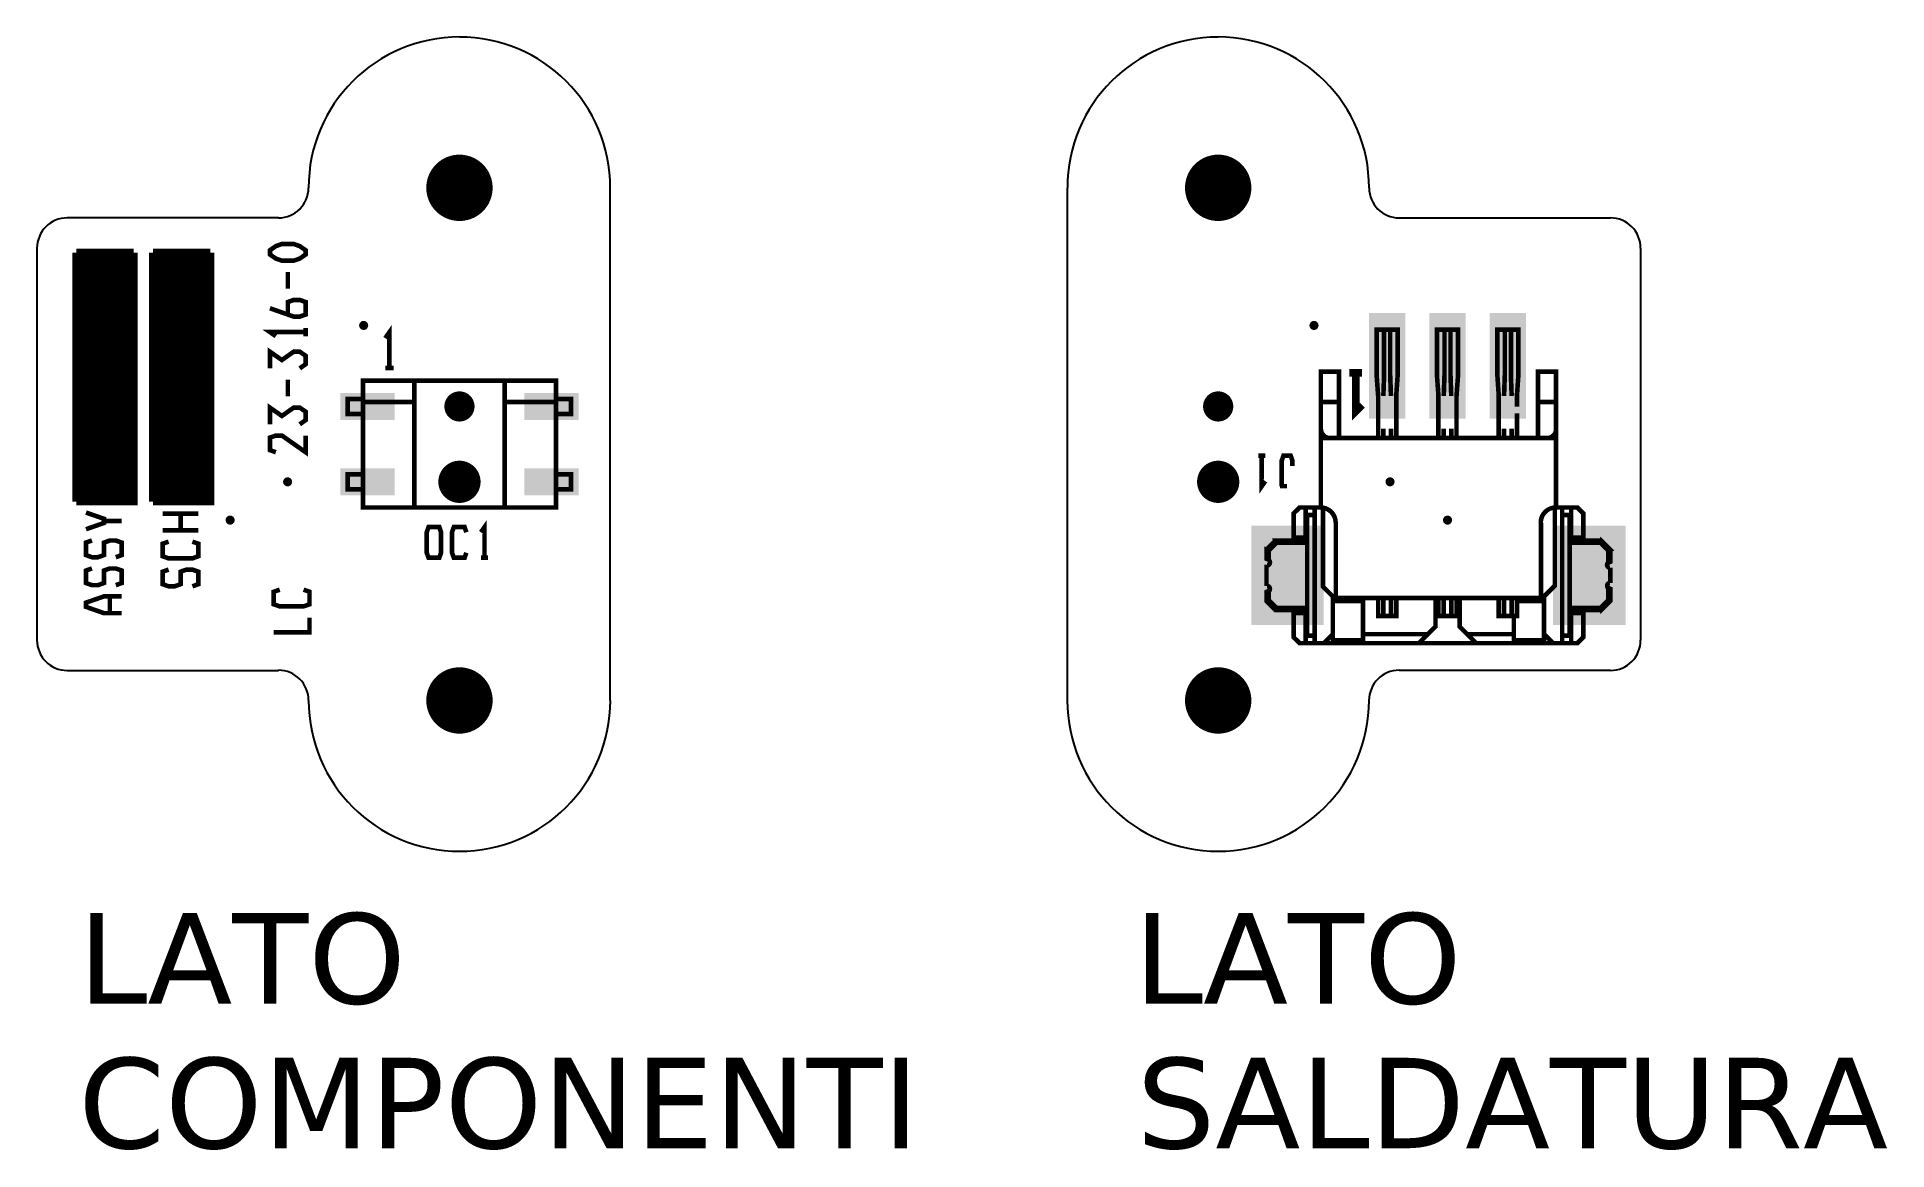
# Model space of a CAD drawing. Extents: x -25.2 to 36.1, y 43.2 to 80.1.
import ezdxf

# ---------------------------------------------------------------- set-up
doc = ezdxf.new("R2010")
doc.units = 0
doc.header["$MEASUREMENT"] = 0
doc.layers.get('0').update_dxf_attribs({"linetype": 'CONTINUOUS'})
for name, color, linetype in [('22-316-0_DRD', 7, 'CONTINUOUS'), ('22-316-0_SMB', 253, 'CONTINUOUS'), ('22-316-0_SMT', 253, 'CONTINUOUS'), ('22-316-0_SSB', 1, 'CONTINUOUS'), ('22-316-0_SST', 1, 'CONTINUOUS'), ('THRUHOLE_NPT', 11, 'CONTINUOUS'), ('THRUHOLE_TAP', 13, 'CONTINUOUS')]:
    doc.layers.add(name, color=color, linetype=linetype)
doc.styles.get("Standard").update_dxf_attribs({"font": 'verdana.ttf', "height": 3})

# ---------------------------------------------------------------- blocks, each defined once
blk = doc.blocks.new('RECTANGLE_2')
blk.add_solid([(0.90043, 0.44958), (0.90043, -0.44958), (-0.90043, 0.44958), (-0.90043, -0.44958)])
blk = doc.blocks.new('ROUND_4')
at = {"const_width": 0.50038}
blk.add_lwpolyline([(-0.25019, 0, 1), (0.25019, 0, 1)], format="xyb", close=True, dxfattribs=at)
blk = doc.blocks.new('ROUND_3')
at = {"const_width": 0.69977}
blk.add_lwpolyline([(-0.349884, 0, 1), (0.349884, 0, 1)], format="xyb", close=True, dxfattribs=at)
blk = doc.blocks.new('ROUND_1')
at = {"const_width": 1.09982}
blk.add_lwpolyline([(-0.54991, 0, 1), (0.54991, 0, 1)], format="xyb", close=True, dxfattribs=at)
blk = doc.blocks.new('ROUND_11')
at = {"const_width": 0.14986}
blk.add_lwpolyline([(-0.07493, 0, 1), (0.07493, 0, 1)], format="xyb", close=True, dxfattribs=at)
blk = doc.blocks.new('RECTANGLE_8')
blk.add_solid([(1.20015, 1.64973), (1.20015, -1.64973), (-1.20015, 1.64973), (-1.20015, -1.64973)])
blk = doc.blocks.new('RECTANGLE_9')
blk.add_solid([(0.59944, 1.75006), (0.59944, -1.75006), (-0.59944, 1.75006), (-0.59944, -1.75006)])

msp = doc.modelspace()

# ---------------------------------------------------------------- linework, layer by layer
at = {"layer": '22-316-0_DRD'}
for p, q in [((-6.225, 58.088), (-6.225, 75.086)), ((8.923, 58.088), (8.923, 75.086)), ((-17.223, 74.088), (-24.223, 74.088)), ((19.921, 74.088), (26.922, 74.088)), ((-25.224, 73.087), (-25.224, 60.087)), ((27.922, 73.087), (27.922, 60.087)), ((-24.223, 59.087), (-17.223, 59.087)), ((26.922, 59.087), (19.921, 59.087))]:
    msp.add_line(p, q, dxfattribs=at)
for centre, radius, start, end in [((-11.223, 75.086), 5.001, 90, 180), ((-11.223, 75.086), 4.999, 360, 90), ((13.922, 75.086), 4.999, 90, 180), ((13.922, 75.086), 5.001, 360, 90), ((-17.223, 75.086), 0.998, 270, 0), ((19.921, 75.086), 0.998, 180, 270), ((-24.223, 73.087), 1.001, 90, 180), ((26.922, 73.087), 1.001, 360, 90), ((-24.223, 60.087), 1.001, 180, 270), ((26.922, 60.087), 1.001, 270, 0), ((-17.223, 58.088), 1.001, 360, 90), ((19.921, 58.088), 1.001, 90, 180), ((-11.223, 58.088), 4.999, 180, 270), ((-11.223, 58.088), 5.001, 270, 0), ((13.922, 58.088), 5.001, 180, 270), ((13.922, 58.088), 4.999, 270, 0)]:
    msp.add_arc(centre, radius, start, end, dxfattribs=at)
at = {"layer": '22-316-0_SSB'}
for points, const_width in [([(19.396, 68.187), (19.421, 68.886), (19.421, 70.387), (19.172, 70.387), (19.172, 68.886), (19.223, 68.187), (19.223, 67.611), (19.223, 67.362), (19.223, 66.788)], 0.152), ([(19.421, 70.387), (19.622, 70.387)], 0.152), ([(19.822, 67.392), (19.822, 68.187), (19.871, 68.886), (19.871, 70.387), (19.622, 70.387), (19.622, 68.886), (19.647, 68.187)], 0.152), ([(21.397, 68.187), (21.422, 68.886), (21.422, 70.387), (21.171, 70.387), (21.171, 68.886), (21.222, 68.187), (21.222, 67.611), (21.222, 67.362), (21.222, 66.788)], 0.152), ([(21.422, 70.387), (21.621, 70.387)], 0.152), ([(21.646, 68.187), (21.621, 68.886), (21.621, 70.387), (21.872, 70.387), (21.872, 68.886), (21.821, 68.187), (21.821, 67.469)], 0.152), ([(23.396, 68.187), (23.421, 68.886), (23.421, 70.387), (23.173, 70.387), (23.173, 68.886), (23.221, 68.187), (23.221, 67.611), (23.221, 67.362), (23.221, 66.788)], 0.152), ([(23.421, 70.387), (23.622, 70.387)], 0.152), ([(23.648, 68.187), (23.622, 68.886), (23.622, 70.387), (23.871, 70.387), (23.871, 68.886), (23.823, 68.187), (23.823, 67.827)], 0.152), ([(17.323, 67.987), (17.922, 67.987), (17.922, 68.988), (17.323, 68.988), (17.323, 67.987), (17.323, 66.788), (18.222, 66.788), (19.223, 66.788), (19.82, 66.788), (21.224, 66.788), (21.821, 66.788), (23.223, 66.788), (23.82, 66.788), (24.222, 66.788), (25.121, 66.788)], 0.152), ([(18.265, 68.947), (18.689, 68.947)], 0.254), ([(18.479, 68.947), (18.479, 67.677), (18.689, 67.888)], 0.254), ([(25.121, 67.987), (24.521, 67.987), (24.521, 68.988), (25.121, 68.988), (25.121, 67.987), (25.121, 66.788), (25.121, 64.487), (25.321, 64.487), (25.321, 64.238), (25.573, 64.238), (25.573, 63.788), (25.573, 63.387), (25.573, 61.088), (25.573, 60.687), (25.573, 60.237), (25.321, 60.237), (25.321, 59.988), (25.621, 59.988), (25.822, 59.988), (26.022, 60.186), (26.022, 60.987), (25.621, 60.987), (25.621, 60.687), (25.621, 59.988)], 0.152), ([(17.922, 67.987), (17.922, 66.783)], 0.152), ([(24.521, 67.987), (24.521, 66.783)], 0.152), ([(19.822, 66.788), (19.822, 67.362), (19.822, 67.611)], 0.152), ([(21.821, 66.788), (21.821, 67.362), (21.821, 67.611)], 0.152), ([(23.823, 66.788), (23.823, 67.362), (23.823, 67.611)], 0.152), ([(17.122, 64.487), (17.323, 64.487), (17.323, 66.788)], 0.152), ([(19.396, 66.788), (19.396, 67.1)], 0.152), ([(19.647, 66.788), (19.647, 67.1)], 0.152), ([(21.397, 66.788), (21.397, 67.1)], 0.152), ([(21.646, 66.788), (21.646, 67.1)], 0.152), ([(23.396, 66.788), (23.396, 67.1)], 0.152), ([(23.648, 66.788), (23.648, 67.1)], 0.152), ([(15.248, 66.209), (15.484, 66.209)], 0.152), ([(15.367, 66.209), (15.367, 65.193), (15.484, 65.36)], 0.152), ([(16.383, 65.868), (16.383, 66.039), (16.322, 66.209), (16.086, 66.209), (16.028, 66.039), (16.028, 65.193)], 0.152), ([(15.967, 65.193), (16.205, 65.193)], 0.152), ([(16.823, 64.487), (16.823, 63.788), (16.823, 63.488), (16.421, 63.488), (16.421, 64.289), (16.622, 64.487), (16.823, 64.487), (17.122, 64.487), (17.122, 64.238), (16.871, 64.238), (16.871, 63.788), (16.871, 63.387), (16.871, 61.088), (16.673, 61.088), (15.822, 61.088), (15.522, 61.388), (15.522, 61.688), (15.591, 61.716), (15.591, 61.416), (15.85, 61.157), (15.822, 61.088)], 0.152), ([(17.722, 61.538), (17.392, 61.868), (17.392, 64.446)], 0.152), ([(24.722, 61.538), (25.078, 61.893), (25.078, 64.471)], 0.152), ([(25.621, 64.487), (25.321, 64.487)], 0.152), ([(25.621, 63.788), (25.621, 64.487), (25.822, 64.487), (26.022, 64.289), (26.022, 63.488), (25.621, 63.488), (25.621, 63.788), (25.573, 63.788)], 0.152), ([(16.823, 63.788), (16.871, 63.788)], 0.152), ([(17.122, 64.238), (17.122, 60.237), (16.871, 60.237), (16.871, 60.687), (16.871, 61.088)], 0.152), ([(17.821, 63.986), (17.821, 61.538), (17.821, 61.487), (18.722, 61.487), (23.82, 61.487), (23.823, 61.487), (23.823, 61.388), (23.823, 60.888), (23.648, 60.888), (23.648, 61.487)], 0.152), ([(23.82, 61.487), (24.623, 61.487), (24.623, 61.538), (24.623, 63.986)], 0.152), ([(25.321, 60.237), (25.321, 64.238)], 0.152), ([(15.822, 63.387), (15.522, 63.087)], 0.152), ([(15.85, 63.318), (15.591, 63.059), (15.522, 63.087), (15.522, 62.787), (15.591, 62.759), (15.591, 63.059)], 0.152), ([(16.871, 63.318), (16.673, 63.318), (15.85, 63.318), (15.822, 63.387), (16.673, 63.387), (16.871, 63.387)], 0.152), ([(26.622, 63.387), (25.771, 63.387), (25.57, 63.387)], 0.152), ([(26.922, 63.087), (26.922, 62.688), (26.853, 62.658), (26.853, 63.059), (26.922, 63.087), (26.622, 63.387), (26.594, 63.318), (25.771, 63.318), (25.573, 63.318)], 0.152), ([(26.594, 63.318), (26.853, 63.059)], 0.152), ([(15.522, 61.888), (15.522, 62.587)], 0.152), ([(26.922, 62.488), (26.922, 61.987)], 0.152), ([(26.922, 61.388), (26.853, 61.416), (26.853, 61.817), (26.922, 61.787), (26.922, 61.388), (26.622, 61.088), (26.594, 61.157), (25.771, 61.157), (25.573, 61.157)], 0.152), ([(15.591, 61.416), (15.522, 61.388)], 0.152), ([(17.821, 61.538), (17.722, 61.538), (17.722, 61.388), (17.722, 60.288), (17.722, 60.087), (18.722, 60.087), (18.722, 60.288), (20.871, 60.288), (20.572, 59.988), (17.422, 59.988), (17.722, 60.288)], 0.152), ([(17.722, 61.388), (18.722, 61.388), (18.722, 61.487)], 0.152), ([(18.722, 61.388), (18.722, 60.288)], 0.152), ([(19.396, 61.487), (19.396, 60.888), (19.223, 60.888), (19.223, 61.487)], 0.152), ([(19.647, 61.487), (19.647, 60.888), (19.822, 60.888), (19.822, 61.487)], 0.152), ([(20.871, 60.288), (21.123, 60.537), (21.123, 61.487)], 0.152), ([(21.397, 61.487), (21.397, 60.888), (21.222, 60.888), (21.222, 61.487)], 0.152), ([(21.646, 61.487), (21.646, 60.888), (21.821, 60.888), (21.821, 61.487)], 0.152), ([(22.172, 60.288), (21.923, 60.537), (21.923, 61.487)], 0.152), ([(23.396, 61.487), (23.396, 60.888), (23.221, 60.888), (23.221, 61.487)], 0.152), ([(23.82, 61.388), (24.722, 61.388)], 0.152), ([(24.623, 61.538), (24.722, 61.538), (24.722, 61.388), (24.722, 60.288)], 0.152), ([(26.594, 61.157), (26.853, 61.416)], 0.152), ([(16.871, 61.157), (16.673, 61.157), (15.85, 61.157)], 0.152), ([(16.823, 59.988), (16.622, 59.988), (16.421, 60.186), (16.421, 60.987), (16.823, 60.987), (16.823, 60.687), (16.823, 59.988), (17.122, 59.988), (17.122, 60.237)], 0.152), ([(16.871, 60.687), (16.823, 60.687)], 0.152), ([(19.647, 60.888), (19.396, 60.888)], 0.152), ([(21.646, 60.888), (21.397, 60.888)], 0.152), ([(23.648, 60.888), (23.396, 60.888)], 0.152), ([(23.721, 60.888), (23.721, 60.288)], 0.152), ([(26.622, 61.088), (25.771, 61.088), (25.57, 61.088)], 0.152), ([(25.621, 60.687), (25.573, 60.687)], 0.152), ([(24.722, 60.087), (23.721, 60.087), (23.721, 60.288), (22.172, 60.288), (22.472, 59.988), (25.022, 59.988), (24.722, 60.288), (24.722, 60.087)], 0.152), ([(17.422, 59.988), (17.122, 59.988)], 0.152), ([(20.572, 59.988), (22.472, 59.988)], 0.152), ([(25.321, 59.988), (25.022, 59.988)], 0.152)]:
    msp.add_lwpolyline(points, dxfattribs=dict(at, const_width=const_width))
at = {"layer": '22-316-0_SSB', "const_width": 0.152}
for points in [[(17.628, 66.788, -0.414214), (17.328, 67.088)], [(25.121, 67.088, -0.414214), (24.821, 66.788)], [(17.313, 64.487, -0.414214), (17.813, 63.986)], [(24.613, 63.986, -0.414214), (25.113, 64.487)], [(15.636, 62.663, -0.414214), (15.537, 62.564)], [(15.608, 62.734, -0.198912), (15.638, 62.663)], [(26.911, 62.485, -0.414214), (26.81, 62.587)], [(26.812, 62.587, -0.203644), (26.843, 62.658)], [(15.537, 61.886, -0.414214), (15.636, 61.787)], [(26.812, 61.888, -0.414214), (26.911, 61.987)], [(26.843, 61.817, -0.203642), (26.813, 61.888)], [(15.636, 61.787, -0.198912), (15.607, 61.717)]]:
    msp.add_lwpolyline(points, format="xyb", dxfattribs=at)
at = {"layer": '22-316-0_SST'}
for points, const_width in [([(-23.923, 72.937), (-23.923, 64.682)], 0.254), ([(-22.018, 72.937), (-23.923, 72.937)], 0.254), ([(-22.018, 72.937), (-22.018, 64.682), (-23.923, 64.682)], 0.254), ([(-23.822, 72.937), (-23.822, 64.682)], 0.254), ([(-23.593, 72.937), (-23.593, 64.682)], 0.254), ([(-23.365, 72.937), (-23.365, 64.682)], 0.254), ([(-23.136, 72.937), (-23.136, 64.682)], 0.254), ([(-22.907, 72.937), (-22.907, 64.682)], 0.254), ([(-22.679, 72.937), (-22.679, 64.682)], 0.254), ([(-22.45, 72.937), (-22.45, 64.682)], 0.254), ([(-22.222, 72.937), (-22.222, 64.682)], 0.254), ([(-21.383, 72.937), (-21.383, 64.682)], 0.254), ([(-19.478, 72.937), (-21.383, 72.937)], 0.254), ([(-19.478, 72.937), (-19.478, 64.682), (-21.383, 64.682)], 0.254), ([(-21.282, 72.937), (-21.282, 64.682)], 0.254), ([(-21.053, 72.937), (-21.053, 64.682)], 0.254), ([(-20.825, 72.937), (-20.825, 64.682)], 0.254), ([(-20.596, 72.937), (-20.596, 64.682)], 0.254), ([(-20.367, 72.937), (-20.367, 64.682)], 0.254), ([(-20.139, 72.937), (-20.139, 64.682)], 0.254), ([(-19.91, 72.937), (-19.91, 64.682)], 0.254), ([(-19.682, 72.937), (-19.682, 64.682)], 0.254), ([(-16.319, 72.876), (-16.517, 72.739), (-16.715, 72.671), (-17.108, 72.671), (-17.307, 72.739), (-17.505, 72.876), (-17.505, 73.016), (-17.307, 73.153), (-17.108, 73.224), (-16.715, 73.224), (-16.517, 73.153), (-16.319, 73.016), (-16.319, 72.876)], 0.152), ([(-22.018, 72.785), (-23.923, 72.785)], 0.254), ([(-22.018, 72.556), (-23.923, 72.556)], 0.254), ([(-22.018, 72.328), (-23.923, 72.328)], 0.254), ([(-19.478, 72.785), (-21.383, 72.785)], 0.254), ([(-19.478, 72.556), (-21.383, 72.556)], 0.254), ([(-19.478, 72.328), (-21.383, 72.328)], 0.254), ([(-16.91, 72.297), (-16.91, 71.743)], 0.152), ([(-22.018, 72.099), (-23.923, 72.099)], 0.254), ([(-22.018, 71.87), (-23.923, 71.87)], 0.254), ([(-22.018, 71.642), (-23.923, 71.642)], 0.254), ([(-19.478, 72.099), (-21.383, 72.099)], 0.254), ([(-19.478, 71.87), (-21.383, 71.87)], 0.254), ([(-19.478, 71.642), (-21.383, 71.642)], 0.254), ([(-22.018, 71.413), (-23.923, 71.413)], 0.254), ([(-22.018, 71.185), (-23.923, 71.185)], 0.254), ([(-19.478, 71.413), (-21.383, 71.413)], 0.254), ([(-19.478, 71.185), (-21.383, 71.185)], 0.254), ([(-16.91, 70.885), (-16.91, 71.299), (-16.715, 71.37), (-16.517, 71.37), (-16.319, 71.299), (-16.319, 70.885), (-16.517, 70.816), (-16.715, 70.816), (-17.505, 71.093)], 0.152), ([(-22.018, 70.956), (-23.923, 70.956)], 0.254), ([(-22.018, 70.727), (-23.923, 70.727)], 0.254), ([(-22.018, 70.499), (-23.923, 70.499)], 0.254), ([(-19.478, 70.956), (-21.383, 70.956)], 0.254), ([(-19.478, 70.727), (-21.383, 70.727)], 0.254), ([(-19.478, 70.499), (-21.383, 70.499)], 0.254), ([(-16.319, 70.443), (-16.319, 70.166)], 0.152), ([(-13.545, 69.112), (-13.545, 70.298), (-13.682, 70.1)], 0.152), ([(-22.018, 70.27), (-23.923, 70.27)], 0.254), ([(-22.018, 70.042), (-23.923, 70.042)], 0.254), ([(-22.018, 69.813), (-23.923, 69.813)], 0.254), ([(-19.478, 70.27), (-21.383, 70.27)], 0.254), ([(-19.478, 70.042), (-21.383, 70.042)], 0.254), ([(-19.478, 69.813), (-21.383, 69.813)], 0.254), ([(-16.319, 70.303), (-17.505, 70.303), (-17.307, 70.166)], 0.152), ([(-22.018, 69.584), (-23.923, 69.584)], 0.254), ([(-22.018, 69.356), (-23.923, 69.356)], 0.254), ([(-19.478, 69.584), (-21.383, 69.584)], 0.254), ([(-19.478, 69.356), (-21.383, 69.356)], 0.254), ([(-16.517, 69.099), (-16.319, 69.239), (-16.319, 69.516), (-16.517, 69.653), (-16.715, 69.653), (-17.108, 69.376), (-17.505, 69.653), (-17.505, 69.099)], 0.152), ([(-22.018, 69.127), (-23.923, 69.127)], 0.254), ([(-22.018, 68.899), (-23.923, 68.899)], 0.254), ([(-22.018, 68.67), (-23.923, 68.67)], 0.254), ([(-19.478, 69.127), (-21.383, 69.127)], 0.254), ([(-19.478, 68.899), (-21.383, 68.899)], 0.254), ([(-19.478, 68.67), (-21.383, 68.67)], 0.254), ([(-16.91, 68.726), (-16.91, 68.172)], 0.152), ([(-9.725, 64.487), (-9.725, 67.987), (-8.023, 67.987), (-8.023, 64.487), (-9.725, 64.487), (-10.723, 64.487), (-11.724, 64.487), (-12.722, 64.487), (-12.722, 67.987), (-14.424, 67.987), (-14.424, 68.688), (-12.722, 68.688), (-12.722, 67.987)], 0.152), ([(-13.405, 69.112), (-13.682, 69.112)], 0.152), ([(-12.722, 68.688), (-11.724, 68.688), (-10.723, 68.688), (-9.725, 68.688), (-8.023, 68.688), (-8.023, 67.987)], 0.152), ([(-9.725, 68.688), (-9.725, 67.987)], 0.152), ([(-22.018, 68.441), (-23.923, 68.441)], 0.254), ([(-22.018, 68.213), (-23.923, 68.213)], 0.254), ([(-22.018, 67.984), (-23.923, 67.984)], 0.254), ([(-19.478, 68.441), (-21.383, 68.441)], 0.254), ([(-19.478, 68.213), (-21.383, 68.213)], 0.254), ([(-19.478, 67.984), (-21.383, 67.984)], 0.254), ([(-14.424, 67.588), (-14.924, 67.588), (-14.924, 68.086), (-14.424, 68.086)], 0.152), ([(-12.722, 64.487), (-14.424, 64.487), (-14.424, 67.987)], 0.152), ([(-8.023, 68.086), (-7.523, 68.086), (-7.523, 67.588), (-8.023, 67.588)], 0.152), ([(-22.018, 67.756), (-23.923, 67.756)], 0.254), ([(-22.018, 67.527), (-23.923, 67.527)], 0.254), ([(-19.478, 67.756), (-21.383, 67.756)], 0.254), ([(-19.478, 67.527), (-21.383, 67.527)], 0.254), ([(-16.517, 67.245), (-16.319, 67.385), (-16.319, 67.662), (-16.517, 67.799), (-16.715, 67.799), (-17.108, 67.522), (-17.505, 67.799), (-17.505, 67.245)], 0.152), ([(-22.018, 67.298), (-23.923, 67.298)], 0.254), ([(-22.018, 67.07), (-23.923, 67.07)], 0.254), ([(-22.018, 66.841), (-23.923, 66.841)], 0.254), ([(-19.478, 67.298), (-21.383, 67.298)], 0.254), ([(-19.478, 67.07), (-21.383, 67.07)], 0.254), ([(-19.478, 66.841), (-21.383, 66.841)], 0.254), ([(-16.319, 66.872), (-16.319, 66.318), (-17.108, 66.872), (-17.307, 66.872), (-17.505, 66.803), (-17.505, 66.389), (-17.307, 66.318)], 0.152), ([(-22.018, 66.613), (-23.923, 66.613)], 0.254), ([(-22.018, 66.384), (-23.923, 66.384)], 0.254), ([(-22.018, 66.155), (-23.923, 66.155)], 0.254), ([(-19.478, 66.613), (-21.383, 66.613)], 0.254), ([(-19.478, 66.384), (-21.383, 66.384)], 0.254), ([(-19.478, 66.155), (-21.383, 66.155)], 0.254), ([(-22.018, 65.927), (-23.923, 65.927)], 0.254), ([(-22.018, 65.698), (-23.923, 65.698)], 0.254), ([(-19.478, 65.927), (-21.383, 65.927)], 0.254), ([(-19.478, 65.698), (-21.383, 65.698)], 0.254), ([(-14.424, 65.089), (-14.924, 65.089), (-14.924, 65.587), (-14.424, 65.587)], 0.152), ([(-8.023, 65.089), (-7.523, 65.089), (-7.523, 65.587), (-8.023, 65.587)], 0.152), ([(-22.018, 65.47), (-23.923, 65.47)], 0.254), ([(-22.018, 65.241), (-23.923, 65.241)], 0.254), ([(-22.018, 65.012), (-23.923, 65.012)], 0.254), ([(-19.478, 65.47), (-21.383, 65.47)], 0.254), ([(-19.478, 65.241), (-21.383, 65.241)], 0.254), ([(-19.478, 65.012), (-21.383, 65.012)], 0.254), ([(-22.018, 64.784), (-23.923, 64.784)], 0.254), ([(-23.601, 64.319), (-23.006, 64.113), (-23.006, 63.974), (-23.601, 63.765)], 0.152), ([(-19.478, 64.784), (-21.383, 64.784)], 0.254), ([(-22.415, 64.042), (-23.006, 64.042)], 0.152), ([(-19.875, 64.281), (-21.061, 64.281)], 0.152), ([(-19.875, 63.727), (-21.061, 63.727)], 0.152), ([(-20.466, 64.281), (-20.466, 63.727)], 0.152), ([(-12.247, 62.82), (-12.308, 62.988), (-12.308, 63.666), (-12.247, 63.836), (-11.891, 63.836), (-11.833, 63.666), (-11.833, 62.988), (-11.891, 62.82), (-12.247, 62.82)], 0.152), ([(-10.995, 62.988), (-11.053, 62.82), (-11.409, 62.82), (-11.47, 62.988), (-11.47, 63.666), (-11.409, 63.836), (-11.053, 63.836), (-10.995, 63.666)], 0.152), ([(-10.393, 62.82), (-10.393, 63.836), (-10.512, 63.666)], 0.152), ([(-23.403, 63.392), (-23.601, 63.323), (-23.601, 62.909), (-23.403, 62.838), (-23.204, 62.838), (-23.006, 62.909), (-23.006, 63.323), (-22.811, 63.392), (-22.613, 63.392), (-22.415, 63.323), (-22.415, 62.909), (-22.613, 62.838)], 0.152), ([(-20.073, 63.354), (-19.875, 63.285), (-19.875, 62.871), (-20.073, 62.8), (-20.863, 62.8), (-21.061, 62.871), (-21.061, 63.285), (-20.863, 63.354)], 0.152), ([(-23.403, 62.465), (-23.601, 62.396), (-23.601, 61.982), (-23.403, 61.911), (-23.204, 61.911), (-23.006, 61.982), (-23.006, 62.396), (-22.811, 62.465), (-22.613, 62.465), (-22.415, 62.396), (-22.415, 61.982), (-22.613, 61.911)], 0.152), ([(-10.276, 62.82), (-10.512, 62.82)], 0.152), ([(-20.863, 62.427), (-21.061, 62.358), (-21.061, 61.944), (-20.863, 61.873), (-20.664, 61.873), (-20.466, 61.944), (-20.466, 62.358), (-20.271, 62.427), (-20.073, 62.427), (-19.875, 62.358), (-19.875, 61.944), (-20.073, 61.873)], 0.152), ([(-22.415, 61.538), (-23.006, 61.538), (-23.601, 61.332), (-23.601, 61.192), (-23.006, 60.984), (-22.415, 60.984)], 0.152), ([(-22.811, 61.538), (-22.811, 60.984)], 0.152), ([(-16.39, 61.761), (-16.192, 61.693), (-16.192, 61.276), (-16.39, 61.208), (-17.18, 61.208), (-17.378, 61.276), (-17.378, 61.693), (-17.18, 61.761)], 0.152), ([(-16.192, 60.834), (-16.192, 60.349), (-17.378, 60.349)], 0.152)]:
    msp.add_lwpolyline(points, dxfattribs=dict(at, const_width=const_width))

# ---------------------------------------------------------------- block references
at = {"layer": '22-316-0_SMB', "xscale": -1, "rotation": 359.9999999999999}
for name, p in [('RECTANGLE_9', (19.523, 69.186)), ('RECTANGLE_9', (21.522, 69.186)), ('RECTANGLE_9', (23.521, 69.186)), ('RECTANGLE_8', (16.221, 62.236)), ('RECTANGLE_8', (26.221, 62.236))]:
    msp.add_blockref(name, p, dxfattribs=at)
at = {"layer": '22-316-0_SMT'}
for p in [(-14.274, 67.837), (-8.173, 67.837), (-14.274, 65.338), (-8.173, 65.338)]:
    msp.add_blockref('RECTANGLE_2', p, dxfattribs=at)
at = {"layer": 'THRUHOLE_NPT'}
for name, p in [('ROUND_1', (-11.223, 75.086)), ('ROUND_4', (-11.223, 67.837)), ('ROUND_3', (-11.223, 65.338)), ('ROUND_1', (-11.223, 58.088))]:
    msp.add_blockref(name, p, dxfattribs=at)
at = {"layer": 'THRUHOLE_NPT', "xscale": -1, "rotation": 359.9999999999999}
for name, p in [('ROUND_1', (13.922, 75.086)), ('ROUND_4', (13.922, 67.837)), ('ROUND_3', (13.922, 65.338)), ('ROUND_1', (13.922, 58.088))]:
    msp.add_blockref(name, p, dxfattribs=at)
at = {"layer": 'THRUHOLE_TAP'}
for p in [(-14.398, 70.524), (-16.918, 65.338), (-18.823, 64.068)]:
    msp.add_blockref('ROUND_11', p, dxfattribs=at)
at = {"layer": 'THRUHOLE_TAP', "xscale": -1, "rotation": 359.9999999999999}
for p in [(17.097, 70.524), (19.617, 65.338), (21.522, 64.068)]:
    msp.add_blockref('ROUND_11', p, dxfattribs=at)

# ---------------------------------------------------------------- texts
at = {"linetype": 'Continuous'}
for s, p in [('LATO', (-23.858, 48.038)), ('LATO', (11.13, 48.038)), ('COMPONENTI', (-23.858, 43.241)), ('SALDATURA', (11.217, 43.241))]:
    msp.add_text(s, height=3, dxfattribs=at).set_placement(p)

doc.saveas('drawing.dxf')
